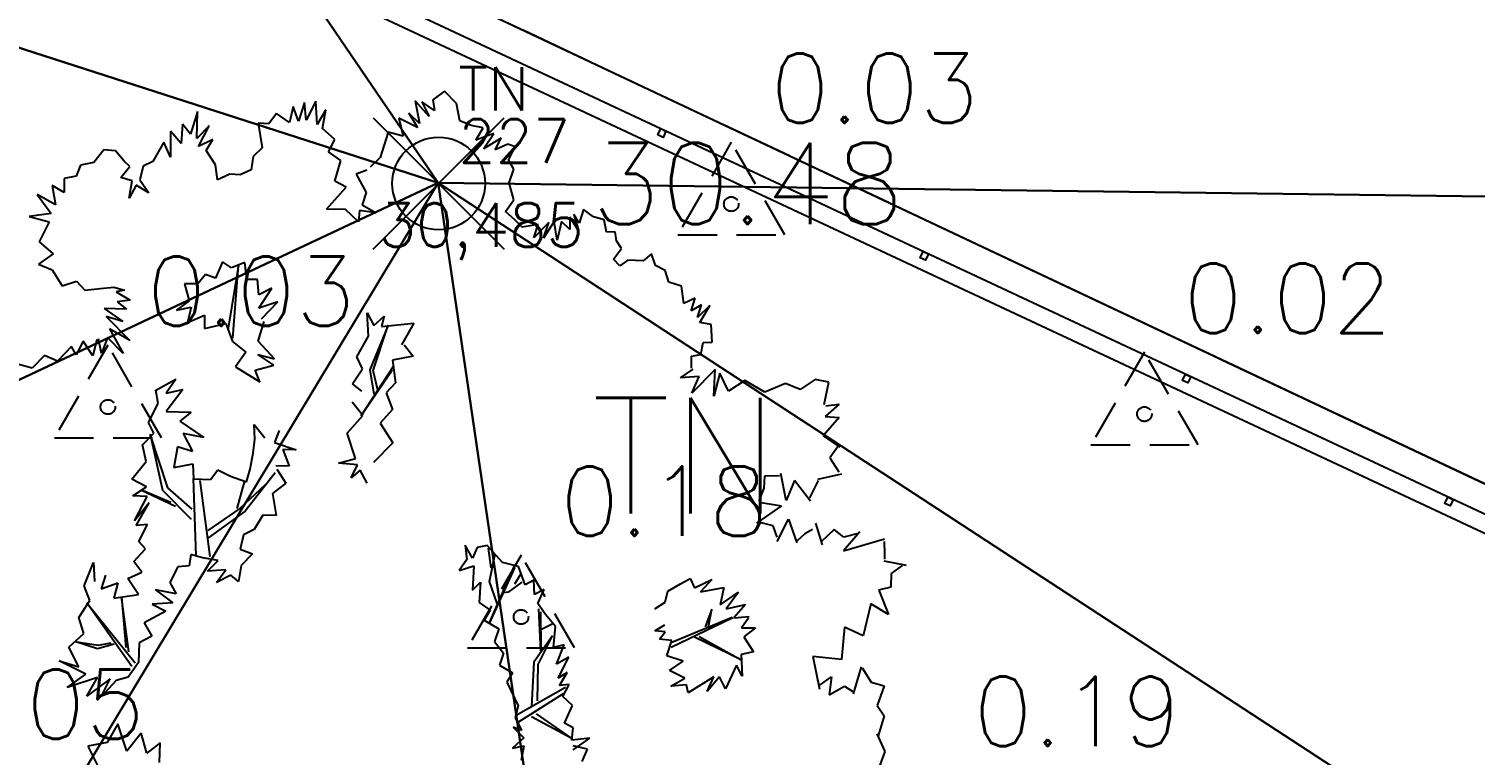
# Model space of a CAD drawing. Header units: metres. Extents: x 543100 to 543604, y 9574012 to 9574398.
# Drawn here: x 543235.68 to 543248.16, y 9574317.08 to 9574323.34 of the extents above; entities that cross this region are included whole.
import ezdxf

# ---------------------------------------------------------------- set-up
doc = ezdxf.new("R2010")
doc.units = ezdxf.units.M
doc.header["$LTSCALE"] = 0.1
doc.linetypes.add('CONTINUO', pattern=[0])
doc.linetypes.add('DASHED2', pattern=[9.525, 6.35, -3.175])
for name, color, linetype in [('_TN', 2, 'CONTINUO'), ('C-TINN-BNDY', 110, 'Continuous'), ('C-TOPO-TEXT', 7, 'Continuous'), ('IMPL_CERCA', 8, 'Continuous'), ('IMPL_VEGETAÇÃO', 8, 'Continuous'), ('IMPLANTAÇÃO', 1, 'Continuous'), ('MalhaTriTG', 7, 'CONTINUO'), ('PROJ_PLATOS', 2, 'DASHED2'), ('TOPO_PONTOS', 2, 'Continuous'), ('V-NODE', 1, 'Continuous'), ('V-NODE-TEXT', 1, 'Continuous'), ('XREF_IMPLNTACAO', 2, 'Continuous')]:
    doc.layers.add(name, color=color, linetype=linetype)
doc.layers.get('IMPLANTAÇÃO').off()
doc.styles.add('SIMPLEX', font='simplex', dxfattribs={"height": 0.2})
doc.styles.get("Standard").update_dxf_attribs({"font": 'simplex.shx'})

# ---------------------------------------------------------------- blocks, each defined once
blk = doc.blocks.new('ARBOL03P')
at = {"layer": 'IMPL_VEGETAÇÃO', "color": 1}
for p, q in [((-0.731, 1.9503), (-0.6843, 2.007)), ((-0.6843, 2.007), (-0.631, 2.0136)), ((-0.8265, 1.9023), (-0.8035, 1.9436)), ((-0.8035, 1.9436), (-0.7255, 1.9574)), ((-0.9045, 1.8931), (-0.8265, 1.9023)), ((-0.8953, 1.8426), (-0.9045, 1.8931)), ((-0.9298, 1.7823), (-0.8253, 1.8019)), ((-0.9274, 1.7875), (-0.8953, 1.8426)), ((-0.8357, 1.76), (-0.8311, 1.8013)), ((-1.3251, 1.6776), (-1.348, 1.7594)), ((-1.3405, 1.7462), (-1.2946, 1.7232)), ((-1.2946, 1.7232), (-1.2487, 1.7462)), ((-1.2487, 1.7462), (-1.2165, 1.7094)), ((-1.2173, 1.7103), (-1.1519, 1.7855)), ((-1.1519, 1.7855), (-1.1585, 1.7071)), ((-0.7806, 1.7232), (-0.8357, 1.76)), ((-1.1585, 1.7071), (-1.0376, 1.7365)), ((-1.0376, 1.7365), (-1.0343, 1.658)), ((-1.0343, 1.658), (-0.92, 1.7038)), ((-0.92, 1.7038), (-0.8808, 1.6024)), ((-0.8448, 1.7003), (-0.7806, 1.7232)), ((-0.7944, 1.6727), (-0.8448, 1.7003)), ((-1.2892, 1.524), (-1.4002, 1.6417)), ((-1.3909, 1.6452), (-1.3496, 1.6681)), ((-1.3496, 1.6681), (-1.3313, 1.6773)), ((-0.8808, 1.6024), (-0.7828, 1.6809)), ((-1.3806, 1.5468), (-1.2892, 1.524)), ((-1.3726, 1.5441), (-1.3359, 1.5028)), ((-1.3359, 1.5028), (-1.345, 1.4569)), ((-1.345, 1.4569), (-1.2808, 1.4339)), ((-1.3349, 1.3834), (-1.2728, 1.4422)), ((-1.5791, 1.3191), (-1.547, 1.3742)), ((-1.544, 1.3866), (-1.4852, 1.3147)), ((-1.3083, 1.3834), (-1.2808, 1.365)), ((-1.2808, 1.365), (-1.2441, 1.3513)), ((-0.8293, 1.3371), (-0.7956, 1.3946)), ((-0.7956, 1.3946), (-0.7652, 1.3574)), ((-0.7652, 1.3574), (-0.6943, 1.398)), ((-0.7543, 1.1856), (-0.7472, 1.3668)), ((-0.7472, 1.3668), (-0.7437, 1.1714)), ((-0.6943, 1.398), (-0.7213, 1.3608)), ((-0.7213, 1.3608), (-0.6233, 1.3642)), ((-0.6233, 1.3642), (-0.6537, 1.3236)), ((-1.642, 1.2591), (-1.6322, 1.3343)), ((-1.6341, 1.3283), (-1.5791, 1.3191)), ((-1.4827, 1.3191), (-1.4093, 1.3191)), ((-1.4002, 1.3278), (-1.4427, 1.2395)), ((-1.3022, 1.2853), (-1.2369, 1.3539)), ((-0.8766, 1.2696), (-0.907, 1.3202)), ((-0.9002, 1.3202), (-0.8563, 1.3135)), ((-0.8563, 1.3135), (-0.88, 1.3608)), ((-0.88, 1.3608), (-0.8293, 1.3371)), ((-0.6537, 1.3236), (-0.5828, 1.3067)), ((-1.7465, 1.2166), (-1.7759, 1.2591)), ((-1.7759, 1.2591), (-1.7106, 1.233)), ((-1.7106, 1.233), (-1.7302, 1.282)), ((-1.7302, 1.282), (-1.642, 1.2591)), ((-1.2075, 1.2853), (-1.3022, 1.2853)), ((-1.2211, 1.2778), (-1.2533, 1.2456)), ((-0.8935, 1.229), (-0.9408, 1.2865)), ((-0.9408, 1.2865), (-0.8766, 1.2696)), ((-0.875, 1.2673), (-0.6691, 1.111)), ((-0.875, 1.2638), (-0.6869, 1.1039)), ((-0.5828, 1.3067), (-0.6436, 1.3034)), ((-0.6436, 1.3034), (-0.5457, 1.2459)), ((-1.7489, 1.2089), (-1.8315, 1.186)), ((-1.4427, 1.2395), (-1.361, 1.246)), ((-1.361, 1.246), (-1.4427, 1.1807)), ((-1.3088, 1.1578), (-1.3349, 1.2395)), ((-1.3349, 1.2395), (-1.2336, 1.1839)), ((-1.2533, 1.2456), (-1.2395, 1.186)), ((-0.8969, 1.202), (-0.9712, 1.2425)), ((-0.9712, 1.2425), (-0.8935, 1.229)), ((-0.961, 1.1851), (-0.8969, 1.202)), ((-0.5389, 1.1749), (-0.5896, 1.2087)), ((-0.5896, 1.2087), (-0.5896, 1.1445)), ((-0.5457, 1.2459), (-0.5693, 1.2256)), ((-0.5693, 1.2256), (-0.5389, 1.1749)), ((-1.8315, 1.186), (-1.8177, 1.1354)), ((-1.4322, 1.1814), (-1.4047, 1.1308)), ((-1.4047, 1.1308), (-1.3634, 1.1492)), ((-1.3634, 1.1492), (-1.3129, 1.1538)), ((-0.907, 1.1141), (-0.961, 1.1851)), ((-0.804, 1.1998), (-0.8679, 1.1821)), ((-0.8679, 1.1821), (-0.7969, 1.1892)), ((-0.5896, 1.1445), (-0.6436, 1.1749)), ((-0.6436, 1.1749), (-0.6335, 1.1107)), ((-1.8177, 1.1354), (-1.758, 1.1033)), ((-1.758, 1.1033), (-1.7535, 1.0436)), ((-0.9104, 1.0871), (-0.9678, 1.131)), ((-0.9678, 1.131), (-0.907, 1.1141)), ((-0.6335, 1.1107), (-0.6943, 1.1006)), ((-0.6943, 1.1006), (-0.6774, 1.0567)), ((-1.7535, 1.0436), (-1.6892, 0.9885)), ((-0.934, 1.0567), (-0.9104, 1.0871)), ((-0.9002, 1.033), (-0.934, 1.0567)), ((-0.6976, 1.0263), (-0.7348, 1.0499)), ((-0.6774, 1.0567), (-0.7111, 1.0634)), ((-0.7111, 1.0634), (-0.6976, 1.0263)), ((-1.6892, 0.9885), (-1.6938, 0.9012)), ((-0.853, 1.0026), (-0.9002, 1.033)), ((-0.8124, 1.0128), (-0.853, 1.0026)), ((-0.7719, 0.9891), (-0.8124, 1.0128)), ((-0.1573, 0.9553), (-0.2249, 0.9925)), ((-0.2249, 0.9925), (-0.1877, 0.935)), ((-0.1337, 1.006), (-0.1843, 1.0026)), ((-0.1843, 1.0026), (-0.1708, 0.9486)), ((-0.1877, 0.935), (-0.2316, 0.9181)), ((-0.2147, 0.77), (-0.1934, 0.9298)), ((-0.1934, 0.9298), (-0.197, 0.7593)), ((-1.6938, 0.9012), (-1.6296, 0.8645)), ((-0.3059, 0.8776), (-0.3194, 0.8303)), ((-0.2316, 0.881), (-0.3059, 0.8776)), ((-0.2316, 0.9181), (-0.2316, 0.881)), ((-1.5883, 0.8232), (-1.68, 0.7819)), ((-1.6296, 0.8645), (-1.6754, 0.8048)), ((-1.6754, 0.8048), (-1.5883, 0.8232)), ((-0.3194, 0.8303), (-0.3701, 0.8303)), ((-0.3701, 0.8303), (-0.3498, 0.7999)), ((-0.3532, 0.8233), (-0.1757, 0.706)), ((-0.3283, 0.8268), (-0.1544, 0.7238)), ((-1.68, 0.7819), (-1.5607, 0.7451)), ((-0.3735, 0.783), (-0.4613, 0.783)), ((-0.4613, 0.783), (-0.4174, 0.7526)), ((-0.3498, 0.7999), (-0.4072, 0.8033)), ((-0.4072, 0.8033), (-0.3735, 0.783)), ((-0.1303, 0.7154), (-0.1134, 0.7695)), ((-0.1134, 0.7695), (-0.0594, 0.7492)), ((-0.0864, 0.783), (-0.0324, 0.7999)), ((-0.0594, 0.7492), (-0.0864, 0.783)), ((-1.7669, 0.725), (-1.8245, 0.6921)), ((-1.7505, 0.6962), (-1.7669, 0.725)), ((-1.5607, 0.7451), (-1.6296, 0.7405)), ((-1.6296, 0.7405), (-1.5928, 0.6808)), ((-0.468, 0.7154), (-0.5423, 0.685)), ((-0.4174, 0.7526), (-0.495, 0.7458)), ((-0.495, 0.7458), (-0.468, 0.7154)), ((-0.2609, 0.7522), (-0.3851, 0.6918)), ((-0.3851, 0.6741), (-0.2325, 0.7416)), ((-0.1675, 0.7053), (-0.1337, 0.7492)), ((-0.1337, 0.7492), (-0.1303, 0.7154)), ((-1.8122, 0.6509), (-1.8862, 0.655)), ((-1.8862, 0.655), (-1.8245, 0.6344)), ((-1.8245, 0.6921), (-1.8122, 0.6509)), ((-1.7052, 0.7085), (-1.7505, 0.6962)), ((-1.6847, 0.6797), (-1.7052, 0.7085)), ((-1.6435, 0.7003), (-1.6847, 0.6797)), ((-1.5928, 0.6808), (-1.6433, 0.7084)), ((-0.4348, 0.6776), (-0.5733, 0.5995)), ((-0.5662, 0.6101), (-0.4348, 0.6776)), ((-0.5423, 0.685), (-0.5659, 0.6309)), ((-0.5449, 0.6705), (-0.5058, 0.6421)), ((-0.3851, 0.6918), (-0.5058, 0.6918)), ((-0.5058, 0.6918), (-0.3851, 0.6741)), ((-0.2721, 0.6174), (-0.2114, 0.6951)), ((-0.2114, 0.6951), (-0.1675, 0.7053)), ((-1.8369, 0.6015), (-1.8862, 0.5933)), ((-1.8245, 0.6344), (-1.8739, 0.6262)), ((-1.8739, 0.6262), (-1.8369, 0.6015)), ((-0.5659, 0.6309), (-0.5896, 0.587)), ((-0.316, 0.5633), (-0.3127, 0.6208)), ((-0.3127, 0.6208), (-0.2721, 0.6174)), ((-1.8492, 0.5645), (-1.9027, 0.5274)), ((-1.8862, 0.5933), (-1.8492, 0.5645)), ((-0.6132, 0.56), (-0.6605, 0.5329)), ((-0.5896, 0.587), (-0.647, 0.5836)), ((-0.647, 0.5836), (-0.6132, 0.56)), ((-0.387, 0.5059), (-0.3633, 0.5566)), ((-0.3633, 0.5566), (-0.316, 0.5633)), ((-1.9027, 0.5274), (-1.8944, 0.478)), ((-0.6301, 0.5127), (-0.6807, 0.4586)), ((-0.6605, 0.5329), (-0.6301, 0.5127)), ((-0.6336, 0.4965), (-0.5768, 0.468)), ((-0.441, 0.4349), (-0.4376, 0.4991)), ((-0.4376, 0.4991), (-0.387, 0.5059)), ((-1.8944, 0.478), (-1.9273, 0.4451)), ((-1.9273, 0.4451), (-1.9273, 0.404)), ((-0.6807, 0.4586), (-0.6672, 0.3978)), ((-0.4384, 0.4574), (-0.6762, 0.4432)), ((-0.6691, 0.4467), (-0.4384, 0.4574)), ((-0.6159, 0.4751), (-0.662, 0.4787)), ((-0.52, 0.4503), (-0.5804, 0.3863)), ((-0.5768, 0.468), (-0.5662, 0.4538)), ((-0.4916, 0.3876), (-0.4849, 0.4383)), ((-0.4849, 0.4383), (-0.441, 0.4349)), ((-1.9273, 0.404), (-1.9602, 0.371)), ((-0.6672, 0.3978), (-0.6976, 0.3167)), ((-0.5804, 0.3863), (-0.6833, 0.3579)), ((-0.5626, 0.3572), (-0.4916, 0.3876)), ((-1.9602, 0.371), (-1.9232, 0.3546)), ((-1.9232, 0.3546), (-1.8985, 0.3011)), ((-0.6301, 0.3686), (-0.6904, 0.3259)), ((-0.6065, 0.3065), (-0.522, 0.3437)), ((-0.522, 0.3437), (-0.5626, 0.3572)), ((-1.8985, 0.3011), (-1.8656, 0.2846)), ((-1.8656, 0.2846), (-1.878, 0.2517)), ((-0.6976, 0.3167), (-0.674, 0.2863)), ((-0.674, 0.2863), (-0.6301, 0.2896)), ((-0.6301, 0.2896), (-0.6605, 0.2423)), ((-0.5659, 0.266), (-0.6065, 0.3065)), ((-1.9438, 0.2311), (-1.9726, 0.2105)), ((-1.9273, 0.2599), (-1.9438, 0.2311)), ((-1.878, 0.2517), (-1.9273, 0.2599)), ((-0.6605, 0.2423), (-0.6166, 0.2727)), ((-0.6166, 0.2727), (-0.5659, 0.266)), ((-1.9561, 0.1817), (-1.9931, 0.1529)), ((-1.9726, 0.2105), (-1.9561, 0.1817)), ((-1.9931, 0.1529), (-1.9849, 0.1118)), ((-1.9849, 0.1118), (-1.9931, 0.0665)), ((-1.9931, 0.0665), (-1.9397, 0.0747)), ((-1.9602, 0.0418), (-1.915, 0.083)), ((-1.9397, 0.0747), (-1.9602, 0.0418)), ((-1.915, 0.083), (-1.9438, 0.0336)), ((-1.9438, 0.0336), (-1.9027, 0.0542)), ((-1.9027, 0.0542), (-1.915, 0.013)), ((-1.915, 0.013), (-1.8451, 0.0295)), ((-1.8451, 0.0295), (-1.9027, -0.0117)), ((-1.9027, -0.0117), (-1.8286, -0.0199)), ((-1.8286, -0.0199), (-1.8903, -0.0282)), ((-1.8903, -0.0282), (-1.8122, -0.0528)), ((-1.8122, -0.0528), (-1.8656, -0.0611)), ((-1.8656, -0.0611), (-1.8286, -0.1105)), ((-1.841, -0.1475), (-1.8533, -0.1928)), ((-1.8286, -0.1105), (-1.841, -0.1475)), ((-1.9068, -0.1845), (-1.9561, -0.2298)), ((-1.8533, -0.1928), (-1.9068, -0.1845)), ((-0.9264, -0.2519), (-0.8816, -0.1757)), ((-0.8816, -0.1757), (-0.783, -0.207)), ((-0.7023, -0.1936), (-0.7337, -0.2384)), ((-2.0302, -0.271), (-2.0877, -0.271)), ((-2.0877, -0.271), (-2.0836, -0.2998)), ((-2.0096, -0.238), (-2.0302, -0.271)), ((-1.9561, -0.2298), (-2.0096, -0.238)), ((-1.2311, -0.3057), (-1.2086, -0.2564)), ((-1.2086, -0.2564), (-1.1594, -0.3191)), ((-1.1594, -0.3191), (-1.0877, -0.2698)), ((-1.0877, -0.2698), (-1.0384, -0.2833)), ((-1.0384, -0.2833), (-0.9936, -0.2339)), ((-0.9936, -0.2339), (-0.9264, -0.2519)), ((-0.6934, -0.2564), (-0.7471, -0.2564)), ((-0.7471, -0.2564), (-0.7203, -0.3236)), ((-0.7337, -0.2384), (-0.6934, -0.2564)), ((-2.0836, -0.2998), (-2.0425, -0.3327)), ((-1.2535, -0.4133), (-1.3207, -0.3102)), ((-1.3207, -0.3102), (-1.2266, -0.3146)), ((-0.9186, -0.3292), (-1.1428, -0.305)), ((-1.1247, -0.3019), (-0.9186, -0.3292)), ((-1.0337, -0.3171), (-1.0913, -0.3656)), ((-1.0883, -0.3778), (-1.0125, -0.3232)), ((-0.9219, -0.3236), (-0.9488, -0.3819)), ((-0.8367, -0.346), (-0.9219, -0.3236)), ((-0.7651, -0.2743), (-0.8367, -0.346)), ((-0.7203, -0.3236), (-0.7651, -0.2743)), ((-2.026, -0.3739), (-2.096, -0.3656)), ((-2.096, -0.3656), (-2.0425, -0.415)), ((-2.0425, -0.3327), (-2.0919, -0.3327)), ((-2.0919, -0.3327), (-2.026, -0.3739)), ((-1.0913, -0.3656), (-1.2701, -0.3929)), ((-1.2701, -0.3929), (-1.0883, -0.3778)), ((-1.0025, -0.3684), (-1.0115, -0.4133)), ((-2.0425, -0.415), (-2.096, -0.4109)), ((-2.096, -0.4109), (-2.0836, -0.4562)), ((-1.2938, -0.4222), (-1.2535, -0.4133)), ((-1.2445, -0.4402), (-1.2938, -0.4222)), ((-1.0787, -0.4043), (-1.1101, -0.4447)), ((-1.0115, -0.4133), (-1.0787, -0.4043)), ((0.5926, -0.4133), (0.5254, -0.4447)), ((-2.0836, -0.4562), (-2.0795, -0.5014)), ((-1.1997, -0.4402), (-1.2759, -0.485)), ((-1.2759, -0.485), (-1.2445, -0.4402)), ((-1.1101, -0.4447), (-1.1997, -0.4402)), ((-0.6799, -0.5747), (-0.6934, -0.4895)), ((-0.6934, -0.4895), (-0.671, -0.5343)), ((-0.671, -0.5343), (-0.6262, -0.485)), ((-0.6262, -0.485), (-0.6038, -0.5298)), ((-0.5948, -0.5209), (-0.5634, -0.4671)), ((-0.5634, -0.4671), (-0.5052, -0.494)), ((-0.5052, -0.494), (-0.438, -0.4447)), ((-0.438, -0.4447), (-0.4156, -0.4895)), ((-0.4156, -0.4895), (-0.3528, -0.494)), ((-0.2632, -0.5074), (-0.2677, -0.4581)), ((-0.2677, -0.4581), (-0.2094, -0.476)), ((-0.2094, -0.476), (-0.1512, -0.4581)), ((-0.1512, -0.4581), (-0.1602, -0.494)), ((0.5254, -0.4447), (0.5836, -0.4716)), ((0.5836, -0.4716), (0.5254, -0.5254)), ((-2.133, -0.5426), (-2.1535, -0.6043)), ((-2.0795, -0.5014), (-2.133, -0.5426)), ((-0.5801, -0.5203), (-0.3989, -0.5557)), ((-0.5226, -0.5336), (-0.3989, -0.5778)), ((-0.3528, -0.494), (-0.317, -0.5209)), ((-0.317, -0.5209), (-0.2632, -0.5074)), ((-0.1109, -0.5298), (-0.1691, -0.5209)), ((-0.1691, -0.5209), (-0.1333, -0.5792)), ((-0.1602, -0.494), (-0.1109, -0.5298)), ((0.5254, -0.5254), (0.6105, -0.5433)), ((0.6105, -0.5433), (0.5343, -0.6195)), ((-0.7292, -0.5792), (-0.6799, -0.5747)), ((-0.3945, -0.5866), (-0.5005, -0.6087)), ((-0.1869, -0.5955), (-0.4254, -0.7591)), ((-0.3989, -0.5557), (-0.2443, -0.6353)), ((-0.3989, -0.5778), (-0.2708, -0.6485)), ((-0.1333, -0.5792), (-0.187, -0.5612)), ((-0.187, -0.5612), (-0.1691, -0.6195)), ((-2.1535, -0.6043), (-2.1042, -0.629)), ((-2.1042, -0.629), (-2.0713, -0.6043)), ((-2.0713, -0.6043), (-2.0795, -0.6619)), ((-2.0795, -0.6619), (-2.0425, -0.6126)), ((-2.0425, -0.6126), (-2.0713, -0.6866)), ((-2.0713, -0.6866), (-2.0014, -0.6331)), ((-2.0014, -0.6331), (-2.0178, -0.6866)), ((-2.0178, -0.6866), (-1.9849, -0.6331)), ((-1.9849, -0.6331), (-1.9849, -0.7113)), ((-1.6308, -0.686), (-1.6268, -0.6258)), ((-1.6268, -0.6258), (-1.6067, -0.686)), ((-0.7068, -0.6733), (-0.6799, -0.615)), ((-0.6575, -0.6464), (-0.7068, -0.6733)), ((-0.6082, -0.6285), (-0.6575, -0.6464)), ((-0.55, -0.6105), (-0.6082, -0.6285)), ((-0.5007, -0.6016), (-0.55, -0.6105)), ((-0.4917, -0.6643), (-0.5007, -0.6016)), ((-0.1648, -0.6441), (-0.421, -0.7856)), ((-0.1691, -0.6195), (-0.1602, -0.6643)), ((-0.1602, -0.6643), (-0.1198, -0.6509)), ((-0.1198, -0.6509), (-0.0974, -0.6868)), ((-0.0302, -0.6868), (-0.0033, -0.6464)), ((-0.0033, -0.6464), (0.0191, -0.7226)), ((0.0191, -0.7226), (0.0325, -0.6419)), ((0.0325, -0.6419), (0.0728, -0.7092)), ((0.0728, -0.7092), (0.0728, -0.6509)), ((0.0728, -0.6509), (0.149, -0.7047)), ((0.5343, -0.6195), (0.615, -0.624)), ((0.615, -0.624), (0.6598, -0.6823)), ((0.6598, -0.6823), (0.7136, -0.6105)), ((-1.9849, -0.7113), (-1.9314, -0.6661)), ((-1.9314, -0.6661), (-1.9191, -0.7237)), ((-1.9191, -0.7237), (-1.8204, -0.7072)), ((-1.8204, -0.7072), (-1.771, -0.7237)), ((-1.723, -0.7583), (-1.6789, -0.694)), ((-1.6789, -0.694), (-1.6308, -0.686)), ((-1.6067, -0.686), (-1.5666, -0.67)), ((-1.5666, -0.67), (-1.5867, -0.7342)), ((-0.9398, -0.7092), (-0.9488, -0.7809)), ((-0.8905, -0.763), (-0.9398, -0.7092)), ((-0.4917, -0.7181), (-0.4917, -0.6643)), ((-0.0974, -0.6868), (-0.0302, -0.6868)), ((0.2726, -0.706), (0.1003, -0.8254)), ((0.149, -0.7047), (0.1804, -0.6554)), ((0.1798, -0.9315), (0.2991, -0.6662)), ((0.3168, -0.6706), (0.1798, -0.9315)), ((0.1804, -0.6554), (0.2252, -0.6868)), ((0.2252, -0.6868), (0.2924, -0.6554)), ((0.2924, -0.6554), (0.3596, -0.6643)), ((0.3596, -0.6643), (0.391, -0.7002)), ((0.391, -0.7002), (0.4716, -0.7226)), ((-1.7551, -0.7302), (-1.723, -0.7583)), ((-1.5867, -0.7342), (-1.5546, -0.7984)), ((-0.9622, -0.7181), (-0.9936, -0.8033)), ((-0.9488, -0.7809), (-0.9622, -0.7181)), ((-0.8592, -0.7271), (-0.8905, -0.763)), ((-0.8681, -0.8347), (-0.8592, -0.7271)), ((-0.4469, -0.7271), (-0.4917, -0.7181)), ((-0.42, -0.7854), (-0.4469, -0.7271)), ((-0.315, -0.737), (-0.3459, -0.8563)), ((-0.3282, -0.8696), (-0.2796, -0.7237)), ((0.1003, -0.8254), (0.2638, -0.7237)), ((0.4716, -0.7226), (0.3954, -0.7226)), ((0.3954, -0.7226), (0.494, -0.7719)), ((-1.5546, -0.7984), (-1.6629, -0.7703)), ((-1.6629, -0.7703), (-1.6629, -0.8185)), ((-1.0742, -0.8302), (-1.1594, -0.8033)), ((-1.1594, -0.8033), (-1.1056, -0.8571)), ((-0.9936, -0.8033), (-1.0697, -0.8168)), ((-0.4693, -0.8123), (-0.42, -0.7854)), ((-0.4245, -0.8706), (-0.4693, -0.8123)), ((-0.2929, -0.9403), (-0.2973, -0.7988)), ((-0.0168, -0.7988), (-0.0392, -0.8437)), ((0.028, -0.8347), (-0.0168, -0.7988)), ((0.0639, -0.7719), (0.028, -0.8347)), ((0.1176, -0.8482), (0.0639, -0.7719)), ((0.2726, -0.7679), (0.3168, -0.8165)), ((0.3035, -0.821), (0.2726, -0.7812)), ((0.3168, -0.8165), (0.3301, -0.905)), ((0.494, -0.7719), (0.4134, -0.7675)), ((0.4134, -0.7675), (0.4985, -0.8526)), ((0.4985, -0.8526), (0.4223, -0.8123)), ((0.4223, -0.8123), (0.4223, -0.9244)), ((-1.7431, -0.8345), (-1.7511, -0.8907)), ((-1.6629, -0.8185), (-1.7431, -0.8345)), ((-1.1056, -0.8571), (-1.1952, -0.8482)), ((-1.1952, -0.8482), (-1.1504, -0.8795)), ((-0.9488, -0.8885), (-0.9353, -0.8257)), ((-0.9353, -0.8257), (-0.8681, -0.8347)), ((-0.5903, -0.9289), (-0.5769, -0.8213)), ((-0.5769, -0.8213), (-0.5545, -0.8975)), ((-0.5545, -0.8975), (-0.5097, -0.8347)), ((-0.5097, -0.8347), (-0.5007, -0.893)), ((-0.5007, -0.893), (-0.4245, -0.8706)), ((-0.3459, -0.8563), (-0.4961, -1.0066)), ((-0.4961, -1.0066), (-0.3282, -0.8696)), ((-0.3017, -0.821), (-0.2929, -0.9403)), ((-0.1154, -0.8616), (-0.187, -0.8616)), ((-0.187, -0.8616), (-0.1646, -0.8975)), ((-0.1019, -0.8257), (-0.1154, -0.8616)), ((-0.0392, -0.8437), (-0.1019, -0.8257)), ((0.0594, -0.8616), (0.1176, -0.8482)), ((0.1087, -0.9064), (0.0594, -0.8616)), ((0.3301, -0.905), (0.3035, -0.821)), ((0.4089, -0.8482), (0.3596, -0.9154)), ((0.4223, -0.9244), (0.4089, -0.8482)), ((-1.8032, -0.8907), (-1.8193, -0.9509)), ((-1.7511, -0.8907), (-1.8032, -0.8907)), ((-0.961, -0.8933), (-1.2156, -0.9994)), ((-1.2156, -0.9994), (-0.9792, -0.9236)), ((-1.1504, -0.8795), (-1.1997, -0.9109)), ((-1.1997, -0.9109), (-1.1818, -0.9468)), ((-0.9981, -0.9423), (-0.9488, -0.8885)), ((-0.5993, -0.9916), (-0.6396, -0.9064)), ((-0.6396, -0.9064), (-0.5903, -0.9289)), ((-0.1781, -0.9109), (-0.2811, -0.9109)), ((-0.2811, -0.9109), (-0.2587, -0.9602)), ((-0.1646, -0.8975), (-0.2632, -0.893)), ((-0.2632, -0.893), (-0.1781, -0.9109)), ((0.0549, -0.9154), (0.1087, -0.9064)), ((0.1669, -0.9244), (0.1266, -0.9692)), ((0.2431, -0.9333), (0.1669, -0.9244)), ((0.2879, -0.8885), (0.2431, -0.9333)), ((0.3596, -0.9154), (0.2879, -0.8885)), ((-1.8233, -0.975), (-1.8995, -1.0191)), ((-1.8193, -0.9509), (-1.8875, -0.971)), ((-1.8875, -0.971), (-1.8233, -0.975)), ((-1.1818, -0.9468), (-1.2355, -0.9827)), ((-0.9443, -1.0051), (-0.9981, -0.9423)), ((-0.662, -1.023), (-0.7023, -0.9737)), ((-0.7023, -0.9737), (-0.5993, -0.9916)), ((-0.3976, -0.9737), (-0.4469, -1.014)), ((-0.3125, -0.9916), (-0.3976, -0.9737)), ((-0.2587, -0.9602), (-0.3125, -0.9289)), ((-0.3125, -0.9289), (-0.3125, -0.9916)), ((0.0325, -0.9782), (0.0952, -0.9423)), ((0.1266, -0.9692), (0.0325, -0.9782)), ((-1.8995, -1.0191), (-1.8193, -1.0191)), ((-1.8193, -1.0191), (-1.8754, -1.0553)), ((-1.2355, -0.9827), (-1.1952, -1.0185)), ((-1.1952, -1.0185), (-1.1997, -1.0589)), ((-0.9891, -1.0275), (-0.9443, -1.0051)), ((-0.9353, -1.0723), (-0.9891, -1.0275)), ((-0.653, -1.0634), (-0.7247, -1.014)), ((-0.7247, -1.014), (-0.662, -1.023)), ((-0.6127, -1.032), (-0.653, -1.0634)), ((-0.5321, -1.032), (-0.6127, -1.032)), ((-0.5052, -0.9961), (-0.5321, -1.032)), ((-0.4469, -1.014), (-0.5052, -0.9961)), ((-1.8754, -1.0553), (-1.8032, -1.0432)), ((-1.8032, -1.0432), (-1.8434, -1.0874)), ((-1.8434, -1.0874), (-1.7832, -1.0713)), ((-1.7832, -1.0713), (-1.7912, -1.1315)), ((-1.1997, -1.0589), (-1.1325, -1.0544)), ((-1.1325, -1.0544), (-1.128, -1.0947)), ((-0.9936, -1.0858), (-0.9353, -1.0723)), ((-0.9577, -1.1306), (-0.9936, -1.0858)), ((-1.7912, -1.1315), (-1.7431, -1.1395)), ((-1.7431, -1.1395), (-1.727, -1.1757)), ((-1.727, -1.1757), (-1.6508, -1.1195)), ((-1.6508, -1.1195), (-1.6067, -1.1355)), ((-1.6067, -1.1355), (-1.5586, -1.1195)), ((-1.5586, -1.1195), (-1.5225, -1.1476)), ((-1.128, -1.0947), (-1.0832, -1.1037)), ((-1.0832, -1.1037), (-1.0608, -1.1485)), ((-1.0608, -1.1485), (-1.0115, -1.1037)), ((-1.0115, -1.1037), (-0.9577, -1.1306)), ((-1.5225, -1.1476), (-1.5065, -1.1837)), ((-1.5065, -1.1837), (-1.4663, -1.2158)), ((-1.5145, -1.2479), (-1.5466, -1.3041)), ((-1.4663, -1.2158), (-1.5145, -1.2479)), ((-0.8166, -1.3563), (-0.7765, -1.2359)), ((-0.7765, -1.2359), (-0.7805, -1.3242)), ((-0.7805, -1.3242), (-0.7204, -1.2359)), ((-0.7204, -1.2359), (-0.7484, -1.3161)), ((-1.5466, -1.3041), (-1.5947, -1.3001)), ((-1.5947, -1.3001), (-1.5466, -1.3362)), ((-0.9169, -1.3643), (-0.9129, -1.3041)), ((-0.9129, -1.3041), (-0.8848, -1.3442)), ((-0.8848, -1.3442), (-0.8768, -1.3001)), ((-0.8768, -1.3001), (-0.8407, -1.3764)), ((-0.8407, -1.3764), (-0.8286, -1.2921)), ((-0.8286, -1.2921), (-0.8166, -1.3563)), ((-0.7484, -1.3161), (-0.6843, -1.3081)), ((-0.6843, -1.3081), (-0.7284, -1.3442)), ((-1.5706, -1.3563), (-1.6629, -1.4004)), ((-1.5466, -1.3362), (-1.6348, -1.3362)), ((-1.6348, -1.3362), (-1.5706, -1.3563)), ((-0.9289, -1.3804), (-0.9369, -1.3402)), ((-0.9369, -1.3402), (-0.9169, -1.3643)), ((-0.7231, -1.3479), (-0.6619, -1.3334)), ((-0.6619, -1.3334), (-0.694, -1.3917)), ((-1.6629, -1.4004), (-1.5746, -1.3844)), ((-1.5746, -1.3844), (-1.5947, -1.4285)), ((-1.5947, -1.4285), (-1.5265, -1.4004)), ((-1.5265, -1.4004), (-1.5506, -1.4566)), ((-1.5506, -1.4566), (-1.4623, -1.4125)), ((-1.4623, -1.4125), (-1.5024, -1.4606)), ((-0.9008, -1.4245), (-0.9289, -1.3804)), ((-0.694, -1.3917), (-0.6357, -1.3917)), ((-0.6357, -1.3917), (-0.6561, -1.4208)), ((-1.5024, -1.4606), (-1.4182, -1.4647)), ((-1.4182, -1.4647), (-1.3861, -1.4887)), ((-1.334, -1.4767), (-1.3059, -1.4245)), ((-1.3059, -1.4245), (-1.3099, -1.4807)), ((-0.8688, -1.4727), (-0.9008, -1.4245)), ((-0.8848, -1.5168), (-0.8688, -1.4727)), ((-0.6561, -1.4208), (-0.5832, -1.4442)), ((-0.5832, -1.4442), (-0.5803, -1.4967)), ((-1.3861, -1.4887), (-1.334, -1.4767)), ((-1.2538, -1.4807), (-1.3179, -1.5008)), ((-1.3179, -1.5008), (-1.3099, -1.5449)), ((-1.3099, -1.4807), (-1.2538, -1.4807)), ((-0.8447, -1.557), (-0.8848, -1.5168)), ((-0.5803, -1.4967), (-0.5162, -1.5171)), ((-0.5162, -1.5171), (-0.5046, -1.5725)), ((-1.3701, -1.561), (-1.3901, -1.6091)), ((-1.3621, -1.5329), (-1.3701, -1.561)), ((-1.3099, -1.5449), (-1.3621, -1.5329)), ((-0.8808, -1.6172), (-0.8447, -1.557)), ((-1.3901, -1.6091), (-1.3741, -1.6493)), ((-0.8768, -1.6734), (-0.8808, -1.6172)), ((-1.3741, -1.6493), (-1.3139, -1.6613)), ((-1.3139, -1.6613), (-1.2819, -1.7015)), ((-0.953, -1.7095), (-0.9369, -1.6413)), ((-0.9369, -1.6413), (-0.8768, -1.6734)), ((-1.2819, -1.7015), (-1.2377, -1.6974)), ((-1.2377, -1.6974), (-1.2097, -1.7336)), ((-1.2097, -1.7336), (-1.1615, -1.7095)), ((-1.1615, -1.7095), (-1.1655, -1.7617)), ((-1.1655, -1.7617), (-1.1054, -1.7175)), ((-1.1054, -1.7175), (-1.1094, -1.7978)), ((-1.1094, -1.7978), (-1.0693, -1.7175)), ((-1.0693, -1.7175), (-1.0212, -1.7857)), ((-1.0212, -1.7857), (-1.0372, -1.7095)), ((-1.0372, -1.7095), (-0.953, -1.7095))]:
    blk.add_line(p, q, dxfattribs=at)
blk = doc.blocks.new('CERCA')
at = {"layer": 'IMPL_CERCA', "color": 3}
blk.add_lwpolyline([(-0.025, 0), (0.025, 0), (0.025, -0.06), (-0.025, -0.06)], close=True, dxfattribs=at)
blk = doc.blocks.new('A$C00972E22')
at = {"layer": 'IMPL_CERCA'}
for p, q in [((129.942, 225.19), (35.456, 222.107)), ((129.798, 225.036), (35.606, 221.961))]:
    blk.add_line(p, q, dxfattribs=at)
at = {"layer": 'IMPL_CERCA', "rotation": 1.869235802743094}
for p in [(52.937, 222.677), (47.94, 222.514), (50.438, 222.596), (45.441, 222.433)]:
    blk.add_blockref('CERCA', p, dxfattribs=at)
at = {"layer": 'IMPL_VEGETAÇÃO', "xscale": 2.286791147988358, "yscale": 2.286791147988358, "zscale": 2.286791147988358, "rotation": 270.0000000000018}
blk.add_blockref('ARBOL03P', (44.988, 216.95), dxfattribs=at)
blk = doc.blocks.new('Base_Implantacao')
at = {"layer": 'IMPLANTAÇÃO', "rotation": 333.0393706475627}
blk.add_blockref('A$C00972E22', (543099.81, 9574144.816), dxfattribs=at)
at = {"layer": 'MalhaTriTG', "color": 132}
mesh = blk.add_polyface(dxfattribs=at)
corners = [(543224.664, 9574302.936, 30.992), (543210.265, 9574288.67, 31.209), (543216.703, 9574288.465, 31.154), (543213.734, 9574321.335, 30.969), (543218.85, 9574331.345, 30.895), (543226.223, 9574326.207, 30.933), (543224.268, 9574315.932, 31.062), (543219.876, 9574286.567, 30.533), (543193.607, 9574282.384, 31.298), (543227.396, 9574302.372, 30.53), (543227.186, 9574316.359, 31.22), (543239.215, 9574322.014, 30.485), (543230.57, 9574334.709, 30.757), (543225.45, 9574344.044, 30.865), (543250.101, 9574371.359, 30.793), (543235.218, 9574379.328, 30.85), (543243.115, 9574295.416, 30.237), (543260.488, 9574287.844, 29.96), (543254.859, 9574311.797, 30.344), (543254.233, 9574321.821, 30.714), (543271.924, 9574304.366, 30.172), (543267.489, 9574362.43, 30.657), (543240.338, 9574372.751, 30.753), (543240.528, 9574376.308, 30.661), (543253.768, 9574378.732, 30.858), (543253.993, 9574377.599, 30.878), (543254.701, 9574379.306, 30.904), (543255.768, 9574376.437, 30.874), (543276.872, 9574367.935, 30.831), (543257.017, 9574378.285, 30.88)]
mesh.append_faces([[corners[k] for k in face] for face in [(0, 1, 2), (0, 3, 1), (4, 3, 5), (0, 6, 3), (5, 3, 6), (2, 7, 0), (3, 8, 1), (0, 9, 10), (9, 0, 7), (10, 9, 11), (10, 5, 6), (4, 12, 13), (4, 5, 12), (11, 12, 5), (13, 12, 14), (5, 10, 11), (6, 0, 10), (3, 4, 15), (15, 4, 13), (9, 16, 11), (16, 17, 18), (19, 18, 20), (20, 18, 17), (19, 21, 12), (19, 11, 18), (18, 11, 16), (22, 14, 23), (13, 14, 22), (23, 14, 24), (22, 23, 15), (23, 24, 15), (24, 14, 25), (24, 25, 26), (15, 24, 26), (14, 27, 25), (15, 13, 22), (21, 28, 29), (25, 29, 26), (29, 25, 27), (29, 27, 21), (21, 27, 14), (21, 14, 12), (19, 12, 11)]], dxfattribs={"color": 132})
blk = doc.blocks.new('*U93', base_point=(543239.22, 9574322.01, 30.485))
at = {"layer": 'V-NODE', "lineweight": -2}
for p, q in [((543238.654, 9574321.444, 30.485), (543239.786, 9574322.576, 30.485)), ((543238.654, 9574322.576, 30.485), (543239.786, 9574321.444, 30.485))]:
    blk.add_line(p, q, dxfattribs=at)
blk.add_circle((543239.22, 9574322.01, 30.485), 0.4, dxfattribs=at)
at = {"layer": 'V-NODE-TEXT', "linetype": 'ByBlock'}
for s, insert, char_height, attachment_point in [('30.48', (543240.536, 9574322.01), 0.7, 4), ('TN', (543240.536, 9574320.16), 1, 1)]:
    blk.add_mtext(s, dxfattribs=dict(at, insert=insert, char_height=char_height, attachment_point=attachment_point))
blk = doc.blocks.new('STA')
blk.add_lwpolyline([(0, 1), (-0.866, -0.5), (0.866, -0.5)], close=True)
blk.add_circle((0, 0), 0.118)
blk = doc.blocks.new('SIMB_PONTO')
at = {"color": 0}
blk.add_point((0, 0), dxfattribs=at)
for tag in ['desc:', 'cota:', 'pto:']:
    blk.add_attdef(tag, (0, 0), '', height=1)

msp = doc.modelspace()

# ---------------------------------------------------------------- linework, layer by layer
at = {"layer": 'C-TINN-BNDY', "color": 110, "linetype": 'Continuous', "lineweight": -3}
for points in [[(543173.394, 9574195.975, 31.05), (543164.154, 9574205.609, 31.55), (543171.32, 9574219.703, 31.38), (543181.41, 9574239.043, 31.32), (543195.415, 9574266.162, 31.2), (543201.92, 9574278.855, 31.05), (543226.291, 9574326.206, 30.93), (543232.197, 9574326.995, 30.6), (543317.726, 9574286.616, 30), (543317.458, 9574286.033, 30), (543308.602, 9574272.954, 30.49), (543262.268, 9574164.284, 30.8), (543256.744, 9574152.958, 30.8), (543241.961, 9574120.557, 30.8), (543229.553, 9574136.48, 30.5), (543208.805, 9574161.625, 30.7), (543197.061, 9574173.702, 30.7)], [(543173.394, 9574195.975, 31.05), (543164.154, 9574205.609, 31.55), (543171.32, 9574219.703, 31.38), (543181.41, 9574239.043, 31.32), (543195.415, 9574266.162, 31.2), (543201.92, 9574278.855, 31.05), (543226.291, 9574326.206, 30.93), (543232.197, 9574326.995, 30.6), (543317.726, 9574286.616, 30), (543317.458, 9574286.033, 30), (543308.602, 9574272.954, 30.49), (543262.268, 9574164.284, 30.8), (543256.744, 9574152.958, 30.8), (543241.961, 9574120.557, 30.8), (543229.553, 9574136.48, 30.5), (543208.805, 9574161.625, 30.7), (543197.061, 9574173.702, 30.7)], [(543215.127, 9574304.515, -0.08), (543218.175, 9574310.437, -0.03), (543218.384, 9574310.844, -0.031), (543218.565, 9574311.195, -0.032), (543219.078, 9574312.191, -0.034), (543219.683, 9574313.368, -0.037), (543219.995, 9574313.973, -0.039), (543220.295, 9574314.558, -0.04), (543221.43, 9574316.761, -0.069), (543222.056, 9574317.978, -0.074), (543222.773, 9574319.372, -0.067), (543223.584, 9574320.946, -0.057), (543225.889, 9574325.426, -0.011), (543226.217, 9574326.063, -0.005), (543226.24, 9574326.108, -0.005), (543226.251, 9574326.128, -0.004), (543226.282, 9574326.19, -0.001), (543226.291, 9574326.206, -0.001), (543232.197, 9574326.995, -0.12), (543237.545, 9574324.47, 0.025), (543242.852, 9574321.964, -0.015), (543254.569, 9574316.433, -0.072), (543264.393, 9574311.795, -0.028), (543275.811, 9574306.404, -0.18)], [(543215.127, 9574304.515, -0.08), (543218.175, 9574310.437, -0.03), (543218.384, 9574310.844, -0.031), (543218.565, 9574311.195, -0.032), (543219.078, 9574312.191, -0.034), (543219.683, 9574313.368, -0.037), (543219.995, 9574313.973, -0.039), (543220.295, 9574314.558, -0.04), (543221.43, 9574316.761, -0.069), (543222.056, 9574317.978, -0.074), (543222.773, 9574319.372, -0.067), (543223.584, 9574320.946, -0.057), (543225.889, 9574325.426, -0.011), (543226.217, 9574326.063, -0.005), (543226.24, 9574326.108, -0.005), (543226.251, 9574326.128, -0.004), (543226.282, 9574326.19, -0.001), (543226.291, 9574326.206, -0.001), (543232.197, 9574326.995, -0.12), (543237.545, 9574324.47, 0.025), (543242.852, 9574321.964, -0.015), (543254.569, 9574316.433, -0.072), (543264.393, 9574311.795, -0.028), (543275.811, 9574306.404, -0.18)]]:
    msp.add_polyline3d(points, dxfattribs=at)
at = {"layer": 'PROJ_PLATOS'}
msp.add_line((543232.197, 9574326.995, 30.6), (543317.726, 9574286.616, 30), dxfattribs=at)

# ---------------------------------------------------------------- block references
at = {"layer": '_TN', "color": 3}
ref = msp.add_blockref('SIMB_PONTO', (543239.215, 9574322.014), dxfattribs=at)
ref.add_attrib('PONTO', '227', (543239.39, 9574322.189), dxfattribs={"layer": '0', "color": 1, "height": 0.375, "style": 'SIMPLEX'})
ref.add_attrib('DESC', 'TN', (543239.39, 9574322.639), dxfattribs={"layer": '0', "color": 4, "height": 0.375, "style": 'SIMPLEX'})
ref.add_attrib('COTA', '30,485', (543238.703, 9574321.464), dxfattribs={"layer": '0', "color": 2, "height": 0.375, "style": 'SIMPLEX'})
at = {"layer": 'PROJ_PLATOS', "color": 2, "linetype": 'Continuous', "lineweight": -3, "xscale": 0.5333333333333333, "yscale": 0.5333333333333333, "zscale": 0.5333333333333333}
for p in [(543241.745, 9574321.832, 0.028), (543236.366, 9574320.08, 0.027), (543245.31, 9574320.019, 0.018), (543239.931, 9574318.267, 0.184)]:
    msp.add_blockref('STA', p, dxfattribs=at)
at = {"layer": 'TOPO_PONTOS'}
msp.add_blockref('*U93', (543239.22, 9574322.01, 30.485), dxfattribs=at)
at = {"layer": 'XREF_IMPLNTACAO'}
msp.add_blockref('Base_Implantacao', (0, 0), dxfattribs=at)

# ---------------------------------------------------------------- texts
at = {"layer": 'C-TOPO-TEXT', "color": 7, "linetype": 'Continuous', "lineweight": -3, "char_height": 0.6, "attachment_point": 4}
for s, insert in [('0.03', (543242.08, 9574322.832)), ('0.03', (543236.701, 9574321.08)), ('0.02', (543245.645, 9574321.019)), ('0.18', (543240.266, 9574319.267)), ('0.05', (543234.888, 9574317.515)), ('0.19', (543243.832, 9574317.453))]:
    msp.add_mtext(s, dxfattribs=dict(at, insert=insert))

# ---------------------------------------------------------------- meshes
at = {"layer": 'MalhaTriTG', "color": 132}
mesh = msp.add_polyface(dxfattribs=at)
corners = [(543224.664, 9574302.936, 30.992), (543210.265, 9574288.67, 31.209), (543216.703, 9574288.465, 31.154), (543213.734, 9574321.335, 30.969), (543218.85, 9574331.345, 30.895), (543226.223, 9574326.207, 30.933), (543224.268, 9574315.932, 31.062), (543219.876, 9574286.567, 30.533), (543193.607, 9574282.384, 31.298), (543227.396, 9574302.372, 30.53), (543227.186, 9574316.359, 31.22), (543239.215, 9574322.014, 30.485), (543230.57, 9574334.709, 30.757), (543225.45, 9574344.044, 30.865), (543250.101, 9574371.359, 30.793), (543235.218, 9574379.328, 30.85), (543243.115, 9574295.416, 30.237), (543260.488, 9574287.844, 29.96), (543254.859, 9574311.797, 30.344), (543254.233, 9574321.821, 30.714), (543271.924, 9574304.366, 30.172), (543267.489, 9574362.43, 30.657), (543240.338, 9574372.751, 30.753), (543240.528, 9574376.308, 30.661), (543253.768, 9574378.732, 30.858), (543253.993, 9574377.599, 30.878), (543254.701, 9574379.306, 30.904), (543255.768, 9574376.437, 30.874), (543276.872, 9574367.935, 30.831), (543257.017, 9574378.285, 30.88)]
mesh.append_faces([[corners[k] for k in face] for face in [(0, 1, 2), (0, 3, 1), (4, 3, 5), (0, 6, 3), (5, 3, 6), (2, 7, 0), (3, 8, 1), (0, 9, 10), (9, 0, 7), (10, 9, 11), (10, 5, 6), (4, 12, 13), (4, 5, 12), (11, 12, 5), (13, 12, 14), (5, 10, 11), (6, 0, 10), (3, 4, 15), (15, 4, 13), (9, 16, 11), (16, 17, 18), (19, 18, 20), (20, 18, 17), (19, 21, 12), (19, 11, 18), (18, 11, 16), (22, 14, 23), (13, 14, 22), (23, 14, 24), (22, 23, 15), (23, 24, 15), (24, 14, 25), (24, 25, 26), (15, 24, 26), (14, 27, 25), (15, 13, 22), (21, 28, 29), (25, 29, 26), (29, 25, 27), (29, 27, 21), (21, 27, 14), (21, 14, 12), (19, 12, 11)]], dxfattribs={"color": 132})

doc.saveas('drawing.dxf')
